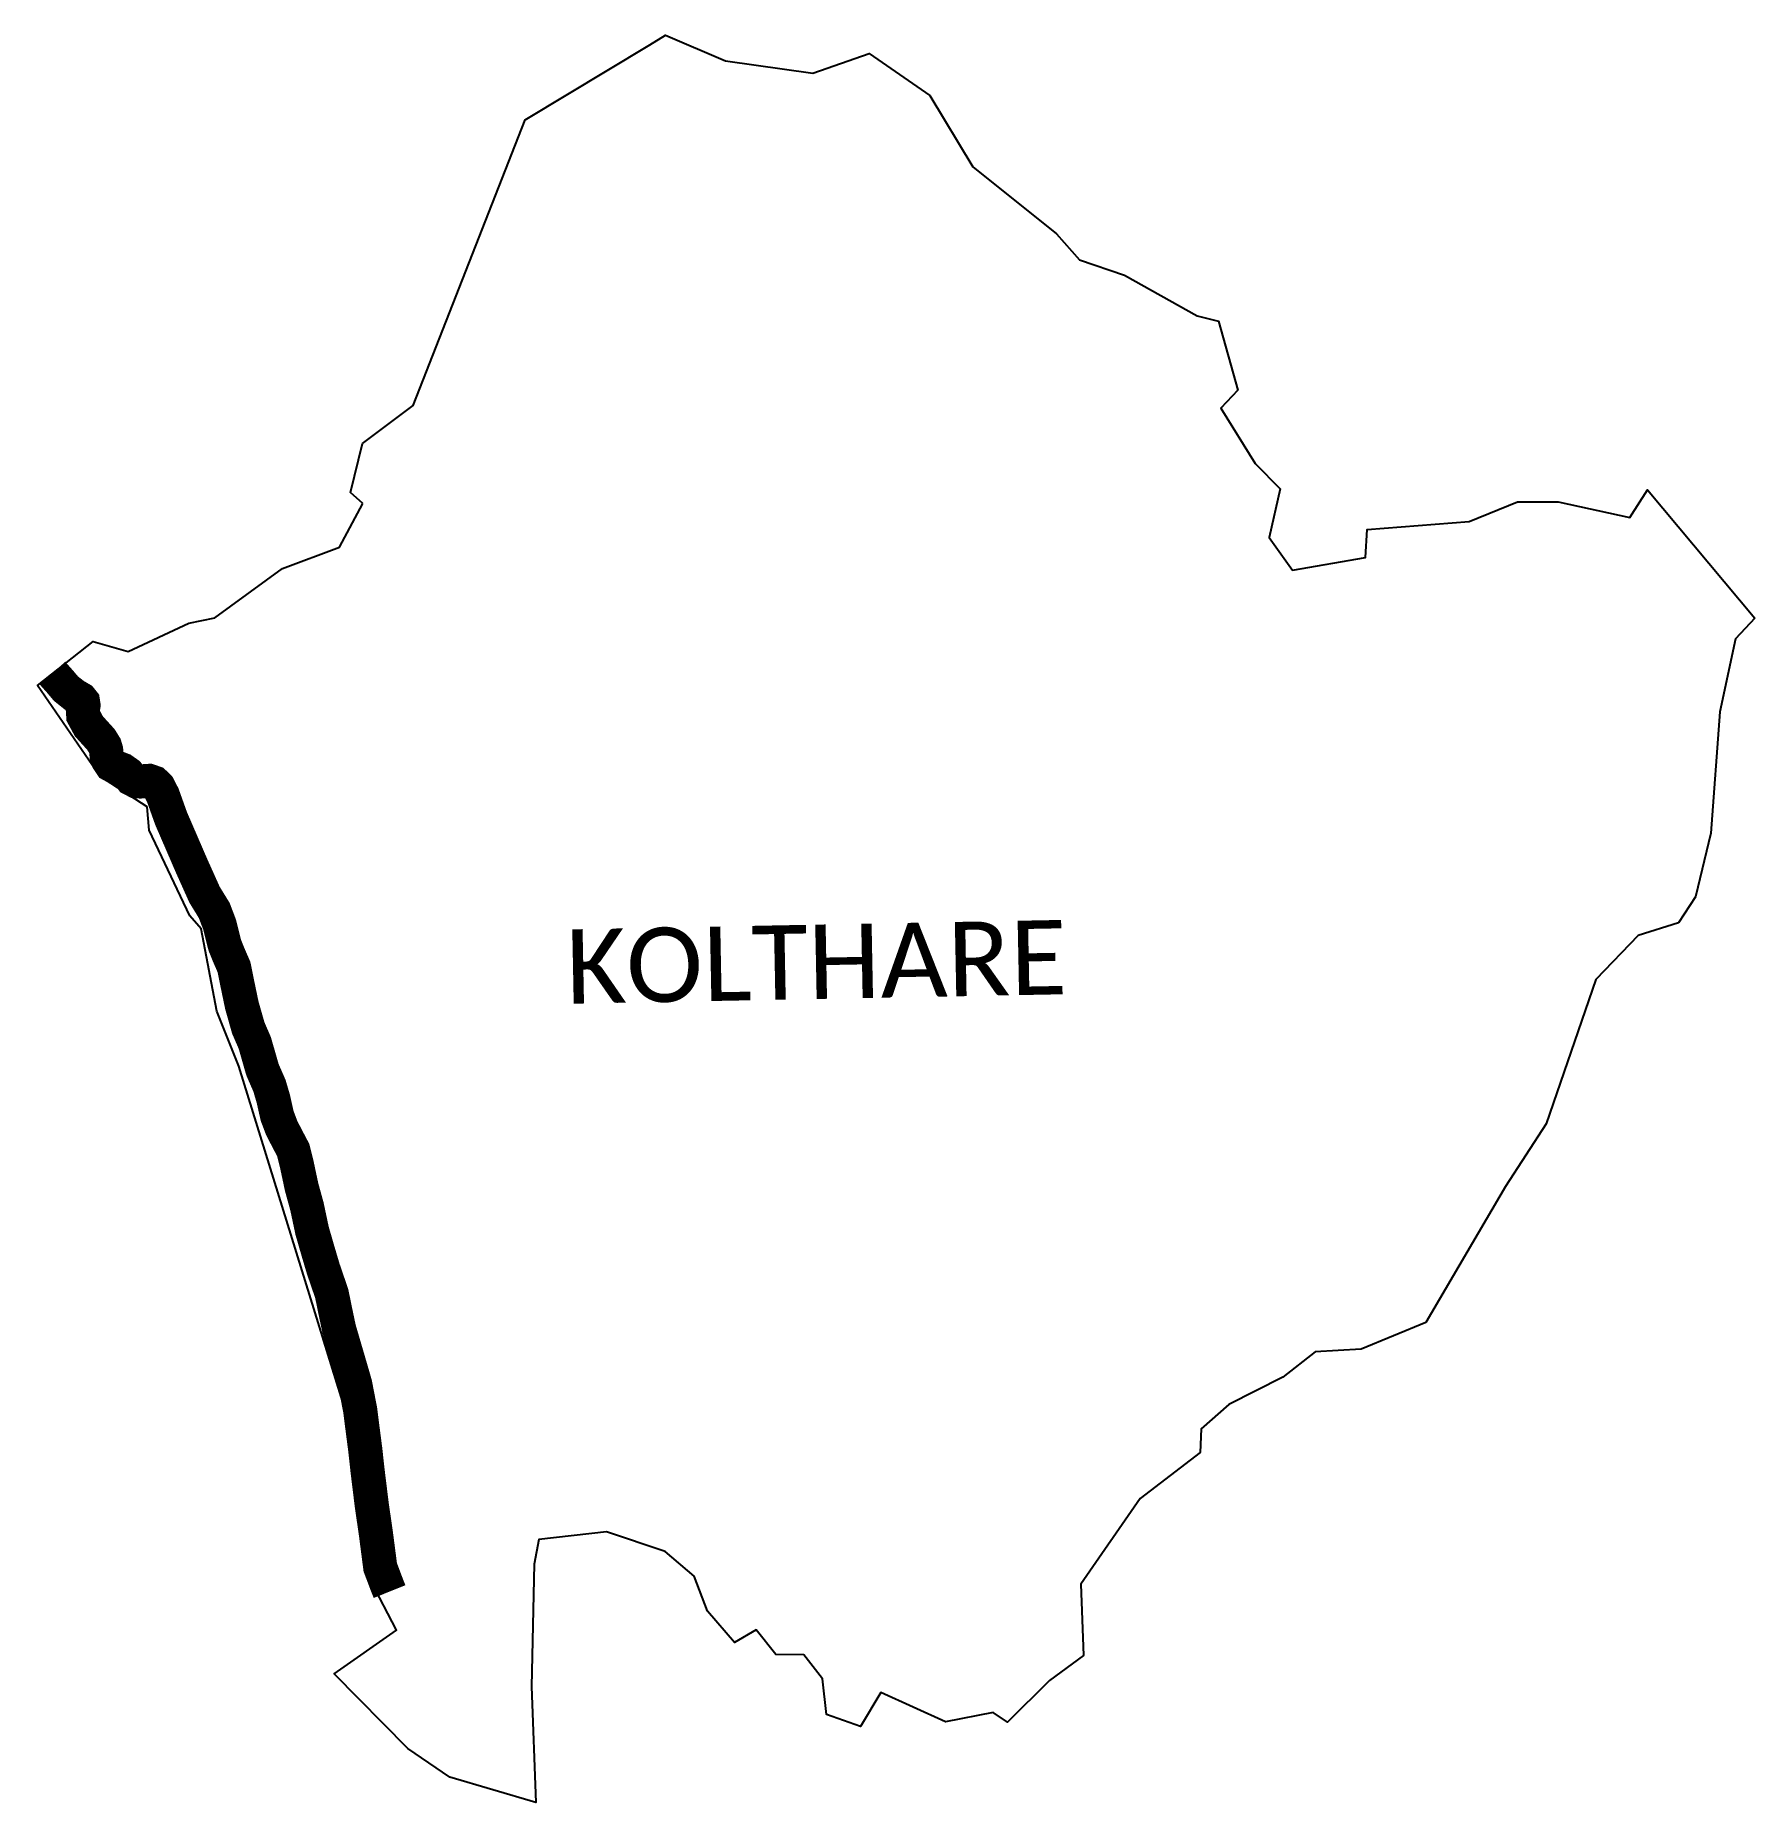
# Model space of a CAD drawing. Header units: metres. Extents: x 301660 to 304175, y 1951648 to 1954232.
import ezdxf

# ---------------------------------------------------------------- set-up
doc = ezdxf.new("R2010")
doc.units = ezdxf.units.M
for name, color, linetype in [('NATURALLY PROTECTED', 3, 'Continuous'), ('village', 3, 'Continuous'), ('VILLAGE NAME', 250, 'Continuous')]:
    doc.layers.add(name, color=color, linetype=linetype)
doc.styles.get("Standard").update_dxf_attribs({"font": 'calibri.ttf'})

msp = doc.modelspace()

# ---------------------------------------------------------------- linework, layer by layer
at = {"layer": 'NATURALLY PROTECTED', "color": 116, "true_color": 0x136734, "const_width": 50, "flags": 128}
msp.add_lwpolyline([(301685.4, 1953299.5), (301696.5, 1953287.1), (301705.1, 1953276.9), (301717, 1953267.4), (301726.7, 1953261.8), (301730, 1953257.7), (301730.8, 1953252.4), (301729.8, 1953247.3), (301730.5, 1953236.9), (301738.7, 1953221.8), (301756.3, 1953202.4), (301762, 1953193.2), (301763.9, 1953186.9), (301764.7, 1953178.3), (301767, 1953171.8), (301771.2, 1953165.5), (301777.6, 1953162), (301787.8, 1953158.1), (301795.7, 1953152.5), (301801.3, 1953144.8), (301807.5, 1953141.6), (301813.9, 1953141.1), (301826.7, 1953141.9), (301834.1, 1953139.4), (301840.2, 1953133.6), (301846.8, 1953120.9), (301858.8, 1953087.3), (301888.5, 1953018.6), (301907.9, 1952975.4), (301922.1, 1952952.3), (301930, 1952931.4), (301937.5, 1952901.5), (301943.5, 1952886.7), (301950.9, 1952869.7), (301955.7, 1952846), (301962.4, 1952813.8), (301971.9, 1952780.4), (301981.3, 1952758.8), (301992.6, 1952719.5), (302002.8, 1952696.1), (302008.5, 1952676.8), (302014, 1952652.1), (302020.7, 1952634.3), (302029.2, 1952617.9), (302037.6, 1952601.9), (302042.9, 1952580.5), (302049.9, 1952547.6), (302057.6, 1952519.7), (302065.2, 1952483.9), (302073.3, 1952455.9), (302081.5, 1952428.2), (302093.9, 1952392), (302098.7, 1952368.5), (302104.6, 1952340.4), (302119.5, 1952289.6), (302128.1, 1952260), (302135.5, 1952221.8), (302138.3, 1952199.6), (302142.9, 1952164.1), (302146.4, 1952132.2), (302152.6, 1952081.6), (302158.2, 1952043.3), (302164.9, 1951991.6), (302175.2, 1951964.4), (302178.5, 1951956.2)], dxfattribs=at)
at = {"layer": 'village', "flags": 128}
msp.add_lwpolyline([(302139.2, 1953547.4), (302121.5, 1953563.8)], dxfattribs=at)
at = {"layer": 'village', "color": 3, "true_color": 0x00ff00}
for points in [[(302121.5, 1953563.8, 0), (302139, 1953635.3, 0), (302213.2, 1953691, 0), (302377, 1954109, 0), (302559.4, 1954218.7, 0), (302582.1, 1954232.4, 0), (302669.7, 1954195.2, 0), (302797.5, 1954177.1, 0), (302880, 1954205.9, 0), (302968.7, 1954144.2, 0), (303031.7, 1954040, 0), (303154, 1953941.9, 0), (303187.8, 1953903.8, 0), (303253.6, 1953881.8, 0), (303359.8, 1953822.3, 0), (303391, 1953814.3, 0), (303419.4, 1953713.3, 0), (303394.3, 1953687.3, 0), (303444.7, 1953606, 0), (303481.3, 1953569.1, 0), (303465.2, 1953498, 0), (303499.1, 1953450, 0), (303606.2, 1953468.6, 0), (303608.5, 1953509.7, 0), (303757.5, 1953521.5, 0), (303828.3, 1953550, 0), (303887.8, 1953550, 0), (303992.5, 1953527.4, 0), (304018.5, 1953567.4, 0), (304175.3, 1953380, 0)], [(304175.3, 1953380, 0), (304147.2, 1953349.7, 0), (304124.2, 1953243, 0), (304111, 1953065.6, 0), (304088.5, 1952972.3, 0), (304063.9, 1952934.2, 0), (304005.1, 1952915.7, 0), (303943.1, 1952851.3, 0), (303870.3, 1952640.2, 0), (303811, 1952548.8, 0), (303694.3, 1952349.9, 0), (303599.7, 1952310.8, 0), (303532.6, 1952306.7, 0), (303484.9, 1952269.9, 0), (303406.3, 1952229.6, 0), (303365.6, 1952194.4, 0), (303364, 1952159.7, 0), (303276.2, 1952092.4, 0), (303189.7, 1951967.3, 0), (303193.7, 1951862.5, 0), (303143.6, 1951826.1, 0), (303082.6, 1951765.2, 0), (303061.4, 1951779.4, 0), (302991.6, 1951765.8, 0), (302897, 1951808.7, 0), (302867.5, 1951759.1, 0), (302817.6, 1951776.5, 0), (302811.9, 1951828.4, 0), (302784.6, 1951863.6, 0), (302743.3, 1951864.4, 0), (302714.7, 1951900.5, 0), (302682.8, 1951881.8, 0), (302643.3, 1951927.7, 0), (302623.9, 1951978.8, 0), (302581.6, 1952014.6, 0), (302495.8, 1952043.7, 0), (302396.8, 1952032.3, 0), (302389.8, 1951996.4, 0), (302386.1, 1951817.2, 0), (302392.4, 1951647.5, 0), (302266.7, 1951685, 0), (302205, 1951726.7, 0), (302097.5, 1951835.9, 0), (302188.5, 1951900, 0), (302150.9, 1951971.9, 0), (302158.2, 1952024.5, 0), (302143.9, 1952078.9, 0), (302143, 1952148.6, 0), (302126.8, 1952179.4, 0), (301957.8, 1952724.8, 0), (301926, 1952805.1, 0), (301902.9, 1952925.7, 0), (301886.3, 1952944.4, 0), (301826.7, 1953069.9, 0), (301823.8, 1953103.9, 0), (301754.9, 1953149, 0), (301663.6, 1953281.4, 0), (301745, 1953346, 0), (301796.2, 1953331.3, 0), (301885.1, 1953372.5, 0), (301922.7, 1953380.6, 0), (302022.1, 1953452.4, 0), (302105.5, 1953483.7, 0), (302139.2, 1953547.4, 0)]]:
    msp.add_polyline3d(points, dxfattribs=at)

# ---------------------------------------------------------------- texts
at = {"layer": 'VILLAGE NAME', "insert": (302435.5, 1952924.6), "char_height": 108.748, "attachment_point": 1, "rotation": 1.1028}
msp.add_mtext_dynamic_manual_height_columns('{\\fCalibri|b0|i0|c0|p34;KOLTHARE}', width=1571.314, gutter_width=543.7, heights=[0], dxfattribs=at)

doc.saveas('drawing.dxf')
